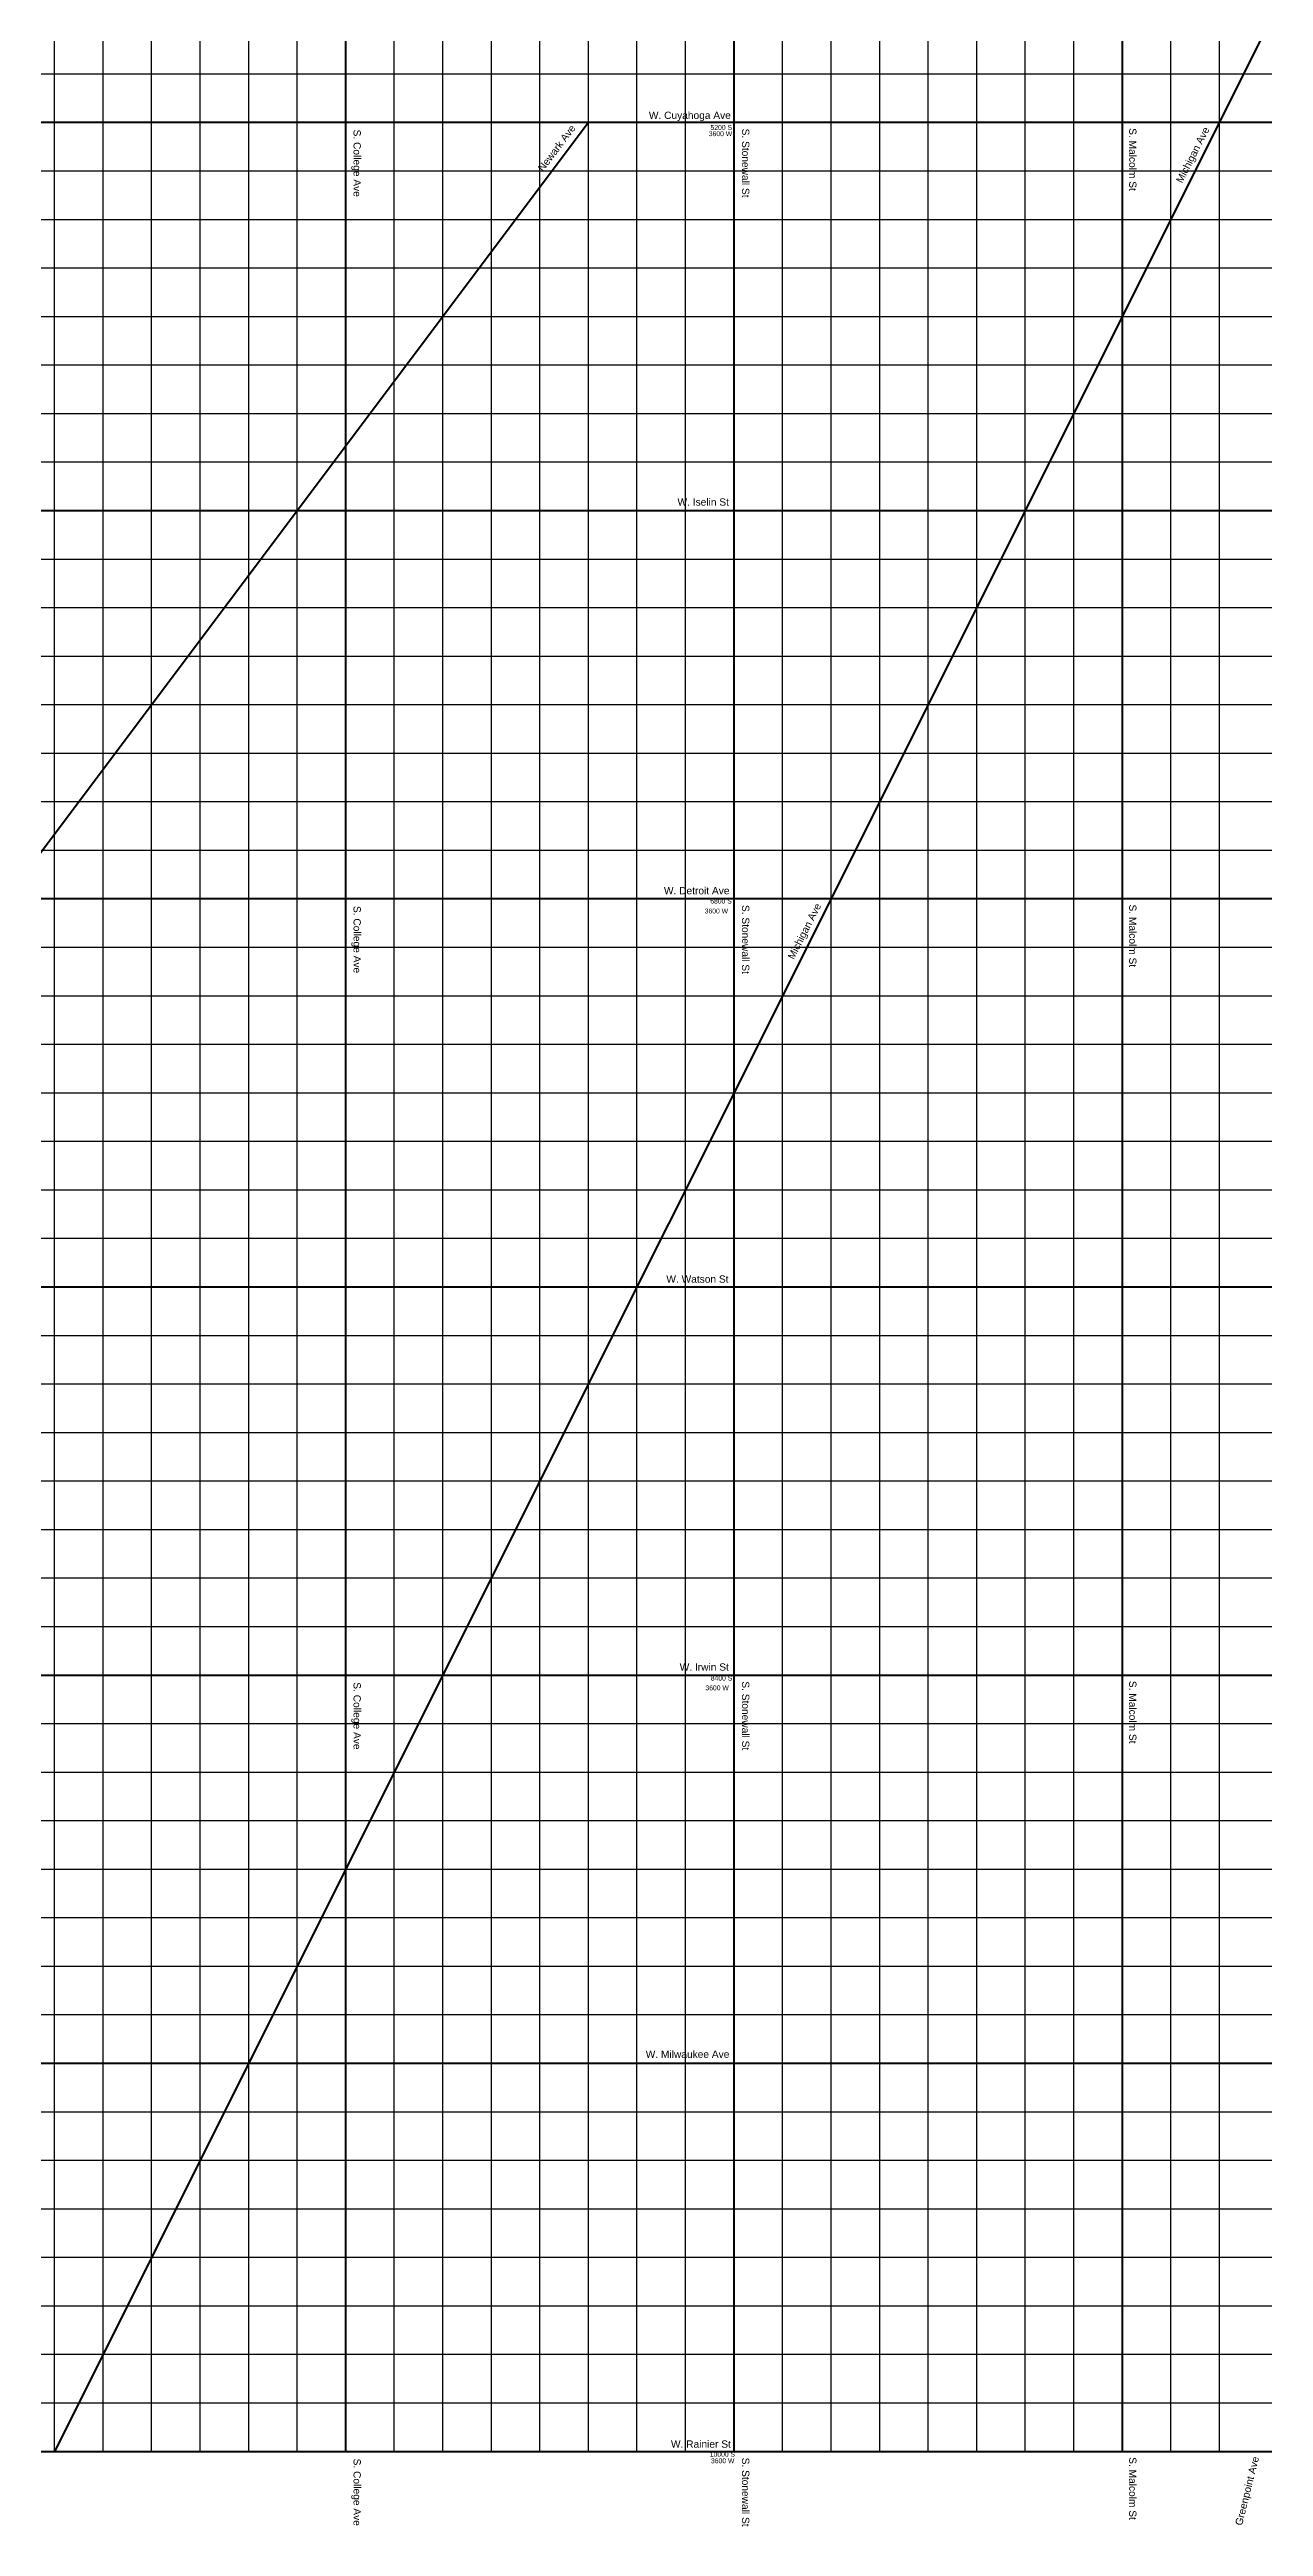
# Model space of a CAD drawing. Header units: inches. Extents: x -196 to 213, y -195 to 213.
# Drawn here: x -92.2 to -42.2, y -195.1 to -93 of the extents above; entities that cross this region are included whole.
import ezdxf

# ---------------------------------------------------------------- set-up
doc = ezdxf.new("R2010")
doc.units = ezdxf.units.IN
doc.header["$MEASUREMENT"] = 0
for name, color, linetype, lineweight in [('dia-major-st', 7, 'Continuous', 80), ('streets-major', 7, 'Continuous', 80), ('streets-minor', 7, 'Continuous', 30), ('text', 7, 'Continuous', 30)]:
    doc.layers.add(name, color=color, linetype=linetype, lineweight=lineweight)
doc.styles.get("Standard").update_dxf_attribs({"font": 'arial.ttf'})

msp = doc.modelspace()

# ---------------------------------------------------------------- linework, layer by layer
at = {"layer": 'dia-major-st'}
for p, q in [((4, 0), (-92, -192)), ((-142, -192), (-70, -96))]:
    msp.add_line(p, q, dxfattribs=at)
at = {"layer": 'streets-major'}
for p, q in [((-80, -192), (-80, 208)), ((-64, -192), (-64, 208)), ((-48, -192), (-48, 208)), ((-192, -96), (208, -96)), ((-192, -112), (208, -112)), ((-192, -128), (208, -128)), ((-192, -144), (208, -144)), ((-192, -160), (208, -160)), ((-192, -176), (208, -176)), ((-192, -192), (-92, -192)), ((-92, -192), (8, -192))]:
    msp.add_line(p, q, dxfattribs=at)
at = {"layer": 'streets-minor'}
for p, q in [((-92, -192), (-92, 208)), ((-90, -192), (-90, 208)), ((-88, -192), (-88, 208)), ((-86, -192), (-86, 208)), ((-84, -192), (-84, 208)), ((-82, -192), (-82, 208)), ((-78, -192), (-78, 208)), ((-76, -192), (-76, 208)), ((-74, -192), (-74, 208)), ((-72, -192), (-72, 208)), ((-70, -192), (-70, 208)), ((-68, -192), (-68, 208)), ((-66, -192), (-66, 208)), ((-62, -192), (-62, 208)), ((-60, -192), (-60, 208)), ((-58, -192), (-58, 208)), ((-56, -192), (-56, 208)), ((-54, -192), (-54, 208)), ((-52, -192), (-52, 208)), ((-50, -192), (-50, 208)), ((-46, -192), (-46, 208)), ((-44, -192), (-44, 208)), ((-192, -94), (208, -94)), ((-192, -98), (208, -98)), ((-192, -100), (208, -100)), ((-192, -102), (208, -102)), ((-192, -104), (208, -104)), ((-192, -106), (208, -106)), ((-192, -108), (208, -108)), ((-192, -110), (208, -110)), ((-192, -114), (208, -114)), ((-192, -116), (208, -116)), ((-192, -118), (208, -118)), ((-192, -120), (208, -120)), ((-192, -122), (208, -122)), ((-192, -124), (208, -124)), ((-192, -126), (208, -126)), ((-192, -130), (208, -130)), ((-192, -132), (208, -132)), ((-192, -134), (208, -134)), ((-192, -136), (208, -136)), ((-192, -138), (208, -138)), ((-192, -140), (208, -140)), ((-192, -142), (208, -142)), ((-192, -146), (208, -146)), ((-192, -148), (208, -148)), ((-192, -150), (208, -150)), ((-192, -152), (208, -152)), ((-192, -154), (208, -154)), ((-192, -156), (208, -156)), ((-192, -158), (208, -158)), ((-192, -162), (208, -162)), ((-192, -164), (208, -164)), ((-192, -166), (208, -166)), ((-192, -168), (208, -168)), ((-192, -170), (208, -170)), ((-192, -172), (208, -172)), ((-192, -174), (208, -174)), ((-192, -178), (208, -178)), ((-192, -180), (208, -180)), ((-192, -182), (208, -182)), ((-192, -184), (208, -184)), ((-192, -186), (208, -186)), ((-192, -188), (208, -188)), ((-192, -190), (208, -190))]:
    msp.add_line(p, q, dxfattribs=at)

# ---------------------------------------------------------------- texts
at = {"layer": 'text'}
for s, height, p in [('W. Cuyahoga Ave', 0.3, (-67.51, -95.86)), ('3600 W', 0.2, (-65.04, -96.57)), ('5200 S', 0.2, (-64.97, -96.31)), ('W. Iselin St', 0.3, (-66.33, -111.8)), ('W. Detroit Ave', 0.3, (-66.89, -127.82)), ('3600 W', 0.2, (-65.21, -128.61)), ('6800 S', 0.2, (-64.98, -128.2)), ('W. Watson St', 0.3, (-66.79, -143.83)), ('W. Irwin St', 0.3, (-66.24, -159.82)), ('8400 S', 0.2, (-64.96, -160.23)), ('3600 W', 0.2, (-65.18, -160.63)), ('W. Milwaukee Ave', 0.3, (-67.64, -175.78)), ('W. Rainier St', 0.3, (-66.6, -191.85)), ('10000 S', 0.2, (-65, -192.22)), ('3600 W', 0.2, (-64.95, -192.49))]:
    msp.add_text(s, height=height, dxfattribs=at).set_placement(p)
for s, rotation, p in [('S. College Ave', 270, (-79.68, -96.3)), ('Newark Ave', 53, (-71.87, -98.05)), ('S. Stonewall St', 270, (-63.67, -96.26)), ('S. Malcolm St', 270, (-47.72, -96.24)), ('Michigan Ave', 63, (-45.54, -98.53)), ('S. College Ave', 270, (-79.68, -128.3)), ('S. Stonewall St', 270, (-63.67, -128.26)), ('Michigan Ave', 63, (-61.54, -130.53)), ('S. Malcolm St', 270, (-47.72, -128.24)), ('S. Stonewall St', 270, (-63.67, -160.26)), ('S. Malcolm St', 270, (-47.72, -160.24)), ('S. College Ave', 270, (-79.68, -160.3)), ('S. College Ave', 270, (-79.68, -192.3)), ('S. Stonewall St', 270, (-63.67, -192.26)), ('S. Malcolm St', 270, (-47.72, -192.24)), ('Greenpoint Ave', 76, (-43.07, -195.08))]:
    msp.add_text(s, height=0.3, rotation=rotation, dxfattribs=at).set_placement(p)

doc.saveas('drawing.dxf')
